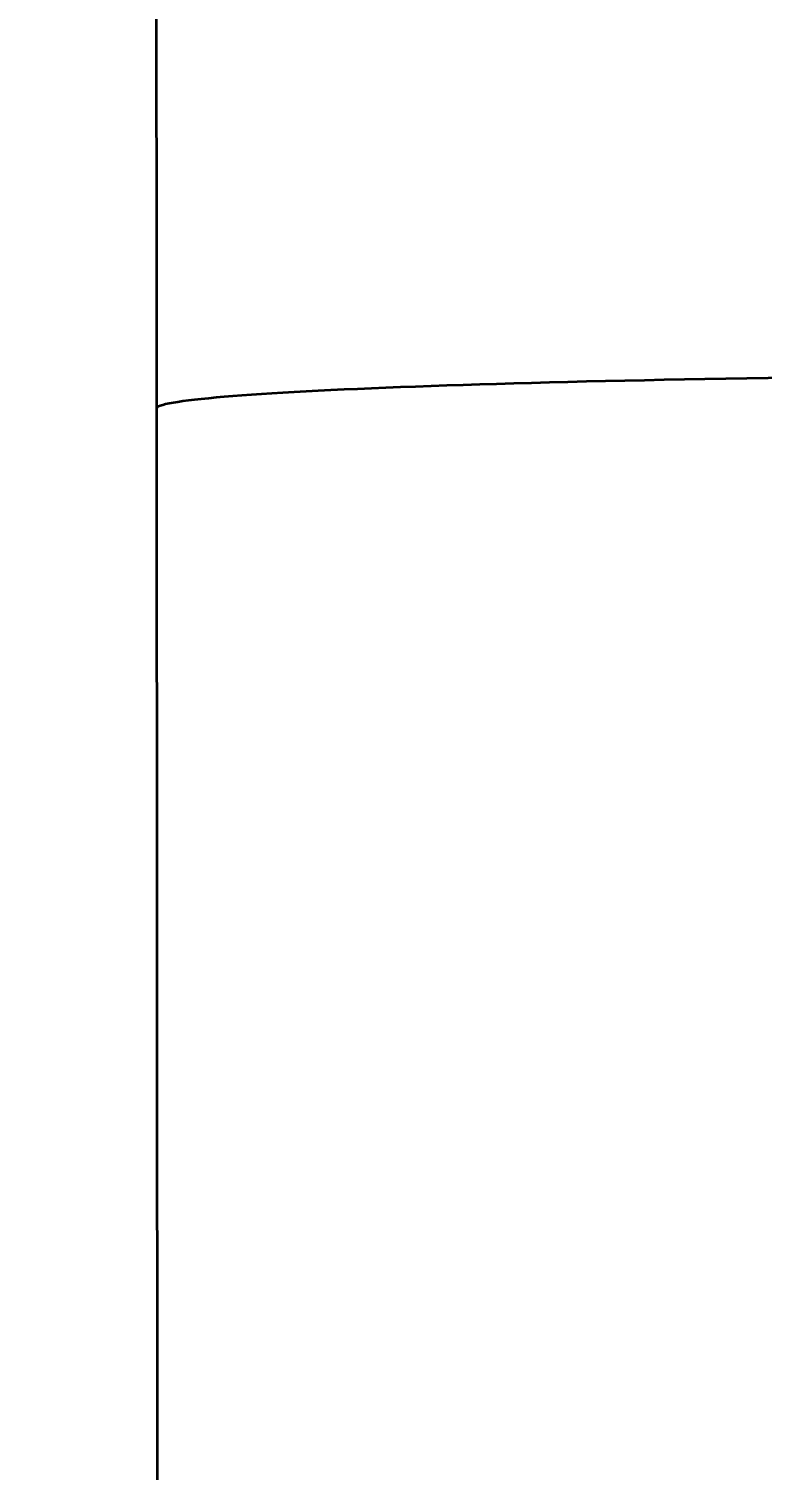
# Model space of a CAD drawing. Header units: millimetres. Extents: x 68 to 2000, y 100 to 2870.
# Drawn here: x 523.034 to 523.744, y 2136.467 to 2137.862 of the extents above; entities that cross this region are included whole.
import ezdxf

# ---------------------------------------------------------------- set-up
doc = ezdxf.new("R2010")
doc.units = ezdxf.units.MM
doc.header["$LTSCALE"] = 10
doc.layers.add('Bemaßung (ISO)', color=7, linetype='Continuous', lineweight=25)
doc.layers.add('Sichtbar schmal (ISO)', color=7, linetype='Continuous', lineweight=35)
doc.styles.add('Notiztext (DIN)', font='verdana.ttf')
doc.dimstyles.new('Standard (DIN)', dxfattribs={"dimscale": 10, "dimtxt": 2.5, "dimasz": 2.5, "dimexe": 2, "dimexo": 4, "dimgap": 0.5, "dimtad": 1, "dimdec": 1, "dimrnd": 1e-08, "dimtxsty": 'Notiztext (DIN)', "dimcen": 0.09, "dimclrd": 256, "dimclre": 256, "dimclrt": 256, "dimadec": 0, "dimazin": 2, "dimtfac": 1, "dimtmove": 0, "dimatfit": 3, "dimfxl": 0, "dimtolj": 1, "dimtzin": 0, "dimlwd": -1, "dimlwe": -1, "dimarcsym": 0})

# ---------------------------------------------------------------- blocks, each defined once
blk = doc.blocks.new('*D76')
at = {"layer": 'Bemaßung (ISO)', "transparency": 16777216}
for p, q in [((449.2794, 2523.6699), (288.4093, 2523.6699)), ((308.4093, 2498.6699), (308.4093, 2098.6715)), ((484.32, 2073.6715), (288.4093, 2073.6715))]:
    blk.add_line(p, q, dxfattribs=at)
for points in [[(304.2427, 2498.6699), (312.576, 2498.6699), (308.4093, 2523.6699)], [(304.2427, 2098.6715), (312.576, 2098.6715), (308.4093, 2073.6715)]]:
    blk.add_solid(points, dxfattribs=at)
at = {"layer": 'Defpoints', "color": 0, "transparency": 16777216}
for p in [(489.2794, 2523.6699), (308.4093, 2073.6715), (524.32, 2073.6715)]:
    blk.add_point(p, dxfattribs=at)
at = {"layer": 'Bemaßung (ISO)', "transparency": 16777216, "insert": (277.3852, 2267.6599), "char_height": 25, "attachment_point": 1, "rotation": 90, "style": 'Notiztext (DIN)'}
blk.add_mtext('\\A1;450', dxfattribs=at)
blk = doc.blocks.new('*D78')
at = {"layer": 'Bemaßung (ISO)', "transparency": 16777216}
for p, q in [((484.4378, 2423.6612), (377.2042, 2423.6612)), ((397.2042, 1748.6785), (397.2042, 2398.6612)), ((484.4378, 1723.6785), (377.2042, 1723.6785))]:
    blk.add_line(p, q, dxfattribs=at)
for points in [[(393.0375, 2398.6612), (401.3709, 2398.6612), (397.2042, 2423.6612)], [(393.0375, 1748.6785), (401.3709, 1748.6785), (397.2042, 1723.6785)]]:
    blk.add_solid(points, dxfattribs=at)
at = {"layer": 'Defpoints', "color": 0, "transparency": 16777216}
for p in [(397.2042, 2423.6612), (524.4378, 2423.6612), (524.4378, 1723.6785)]:
    blk.add_point(p, dxfattribs=at)
at = {"layer": 'Bemaßung (ISO)', "transparency": 16777216, "insert": (366.18, 2043.3055), "char_height": 25, "attachment_point": 1, "rotation": 90, "style": 'Notiztext (DIN)'}
blk.add_mtext('\\A1;700', dxfattribs=at)

msp = doc.modelspace()

# ---------------------------------------------------------------- linework, layer by layer
at = {"layer": 'Sichtbar schmal (ISO)'}
msp.add_line((523.1577, 2137.4948), (523.1617, 2130.2182), dxfattribs=at)
msp.add_ellipse((524.1575, 2137.4948), major_axis=(-1, -0.0006), ratio=0.032037, start_param=4.807651, end_param=6.265722, dxfattribs=at)
msp.add_open_spline([(523.1532, 2149.7947), (523.1532, 2149.1112), (523.1533, 2147.703), (523.1539, 2145.4829), (523.1548, 2143.1076), (523.156, 2140.4618), (523.1571, 2138.5142), (523.1577, 2137.4948)], degree=3, knots=[0, 0, 0, 0, 0.2, 0.4, 0.6, 0.8, 1, 1, 1, 1], dxfattribs=at)

# ---------------------------------------------------------------- dimensions: what is measured, and where the dimension line sits
at = {"layer": 'Bemaßung (ISO)'}
for base, p1, p2, picture, middle in [((308.4093, 2073.6715), (489.2794, 2523.6699), (524.32, 2073.6715), '*D76', (308.4093, 2298.6707)), ((397.2042, 2423.6612), (524.4378, 1723.6785), (524.4378, 2423.6612), '*D78', (397.2042, 2073.6699))]:
    dim = msp.add_linear_dim(base=base, p1=p1, p2=p2, angle=90, dimstyle='Standard (DIN)', override={"dimdec": 1, "dimtp": 0, "dimtm": 0, "dimtdec": 2, "dimtofl": 0, "dimatfit": 1}, dxfattribs=at)
    dim.commit()
    dim.dimension.update_dxf_attribs({"geometry": picture, "text_midpoint": middle, "dimtype": 160})

doc.saveas('drawing.dxf')
